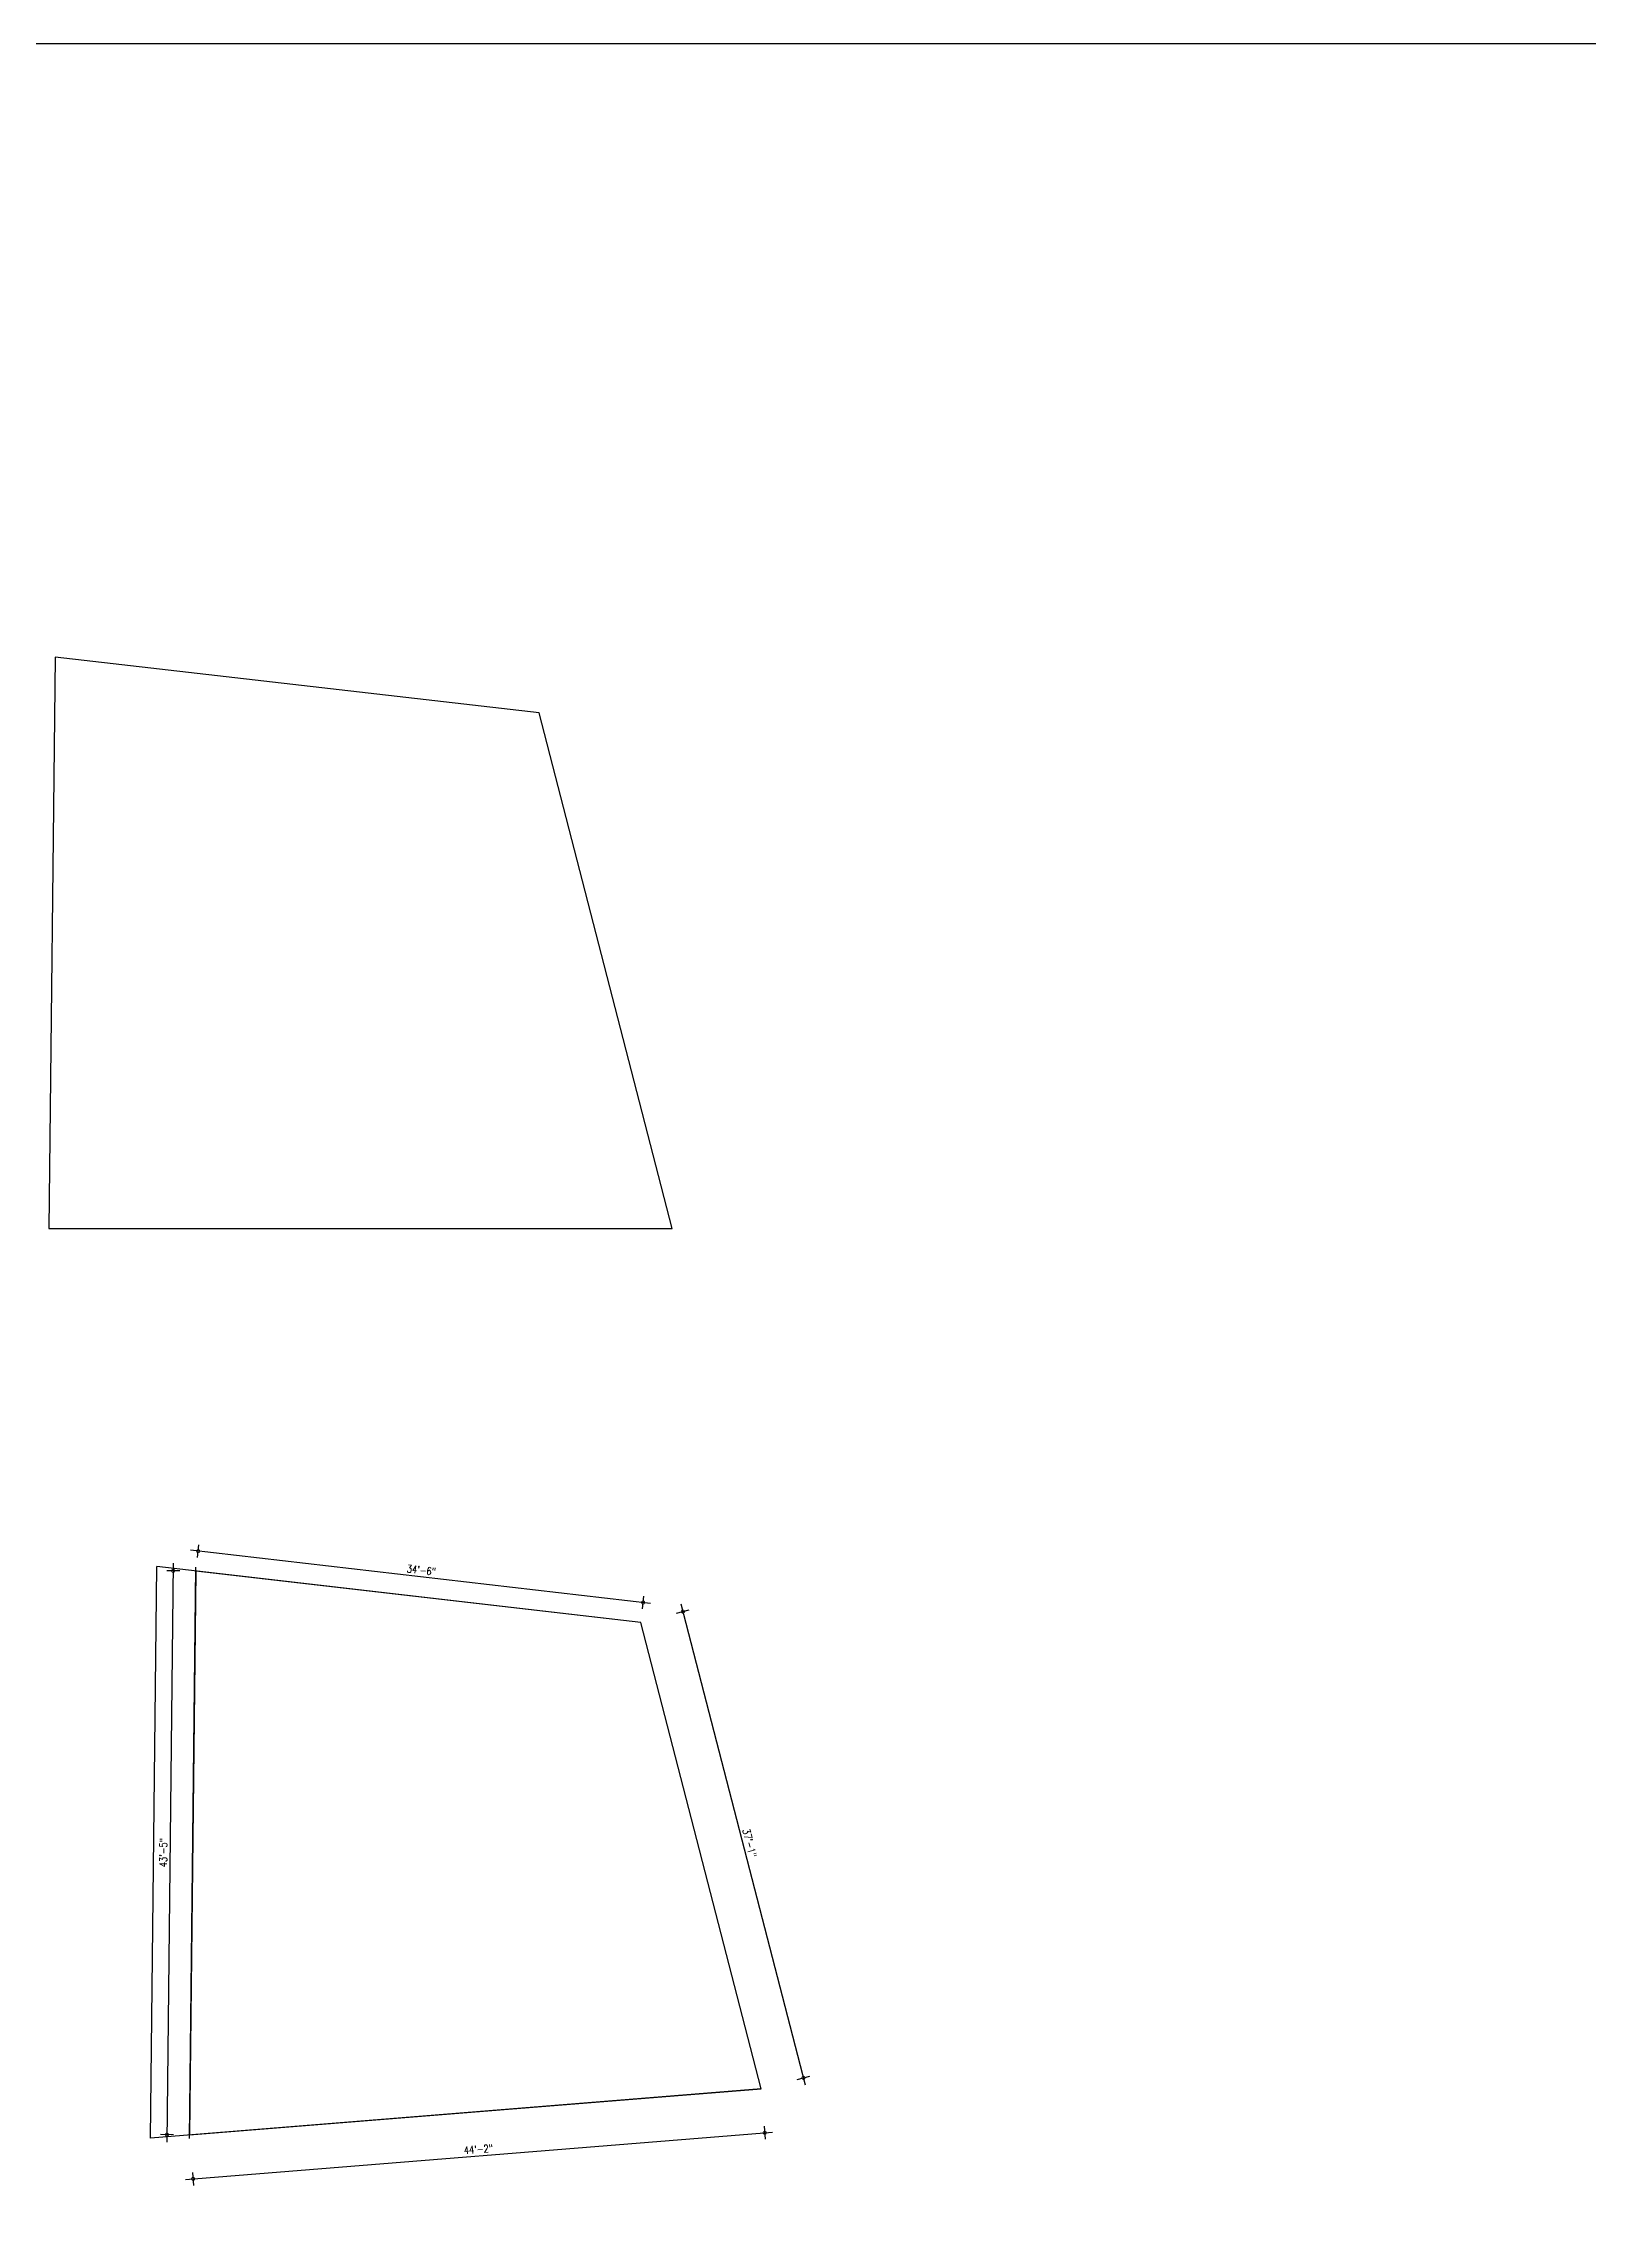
# Model space of a CAD drawing. Header units: inches. Extents: x 352731 to 371558, y -52658 to -39161.
# Drawn here: x 353850 to 355278, y -46365 to -44350 of the extents above; entities that cross this region are included whole.
import ezdxf

# ---------------------------------------------------------------- set-up
doc = ezdxf.new("R2010")
doc.units = ezdxf.units.IN
doc.header["$LTSCALE"] = 2
doc.header["$MEASUREMENT"] = 0
doc.header["$PDMODE"] = 34
doc.layers.get('0').update_dxf_attribs({"linetype": 'CONTINUOUS'})
doc.layers.get('DEFPOINTS').update_dxf_attribs({"color": 141, "linetype": 'CONTINUOUS'})
doc.styles.add('ROMANS', font='Romans.shx', dxfattribs={"width": 0.8})
doc.dimstyles.new('8 SCALE', dxfattribs={"dimscale": 0, "dimtxt": 7, "dimasz": 6, "dimexe": 6, "dimexo": 2, "dimgap": 2, "dimtad": 1, "dimdec": 0, "dimzin": 0, "dimdsep": 46, "dimlunit": 4, "dimtxsty": 'ROMANS', "dimblk": 'DOTSMALL', "dimcen": 0, "dimdle": 7, "dimclrd": 8, "dimclre": 8, "dimclrt": 3, "dimadec": 0, "dimazin": 0, "dimtfac": 1, "dimtdec": 0, "dimtofl": 0, "dimtmove": 2, "dimatfit": 3, "dimfxl": 6, "dimfxlon": 1, "dimtolj": 1, "dimtzin": 0, "dimarcsym": 0})

# ---------------------------------------------------------------- blocks, each defined once
blk = doc.blocks.new('_DOTSMALL')
at = {"color": 0, "linetype": 'ByBlock', "const_width": 0.5}
blk.add_lwpolyline([(-0.0625, 0, 1), (0.0625, 0, 1)], format="xyb", close=True, dxfattribs=at)
blk = doc.blocks.new('*D505')
at = {"color": 8, "lineweight": -2, "ltscale": 0.5, "transparency": 16777216}
for p, q in [((354516.3, -46274.1), (354517.3, -46286.1)), ((353981.6, -46323.3), (354523.8, -46279.6)), ((353988.1, -46316.7), (353989.1, -46328.7))]:
    blk.add_line(p, q, dxfattribs=at)
at = {"layer": 'DEFPOINTS', "color": 0, "ltscale": 0.5, "transparency": 16777216}
for p in [(354513.5, -46239.5), (353985.3, -46282.1), (354516.8, -46280.1)]:
    blk.add_point(p, dxfattribs=at)
at = {"color": 8, "lineweight": -2, "ltscale": 0.5, "transparency": 16777216, "xscale": 6, "yscale": 6, "zscale": 6}
for p, rotation in [((354516.8, -46280.1), 4.61093881385841), ((353988.6, -46322.7), 184.6109388138584)]:
    blk.add_blockref('_DOTSMALL', p, dxfattribs=dict(at, rotation=rotation))
at = {"color": 3, "ltscale": 0.5, "transparency": 16777216, "insert": (354252.2, -46295.3), "char_height": 7, "attachment_point": 5, "rotation": 4.6109, "style": 'ROMANS'}
blk.add_mtext('\\A1;44\'-2"', dxfattribs=at)
blk = doc.blocks.new('*D506')
at = {"color": 8, "lineweight": -2, "ltscale": 0.5, "transparency": 16777216}
for p, q in [((354435.4, -45800.1), (354447, -45797.1)), ((354554.3, -46236.2), (354439.5, -45791.8)), ((354546.7, -46230.9), (354558.3, -46227.9))]:
    blk.add_line(p, q, dxfattribs=at)
at = {"layer": 'DEFPOINTS', "color": 0, "ltscale": 0.5, "transparency": 16777216}
for p in [(354402.2, -45808.7), (354441.2, -45798.6), (354513.5, -46239.5)]:
    blk.add_point(p, dxfattribs=at)
at = {"color": 8, "lineweight": -2, "ltscale": 0.5, "transparency": 16777216, "xscale": 6, "yscale": 6, "zscale": 6}
for p, rotation in [((354441.2, -45798.6), 104.4821385853159), ((354552.5, -46229.4), 284.4821385853159)]:
    blk.add_blockref('_DOTSMALL', p, dxfattribs=dict(at, rotation=rotation))
at = {"color": 3, "ltscale": 0.5, "transparency": 16777216, "insert": (354502.8, -46012.5), "char_height": 7, "attachment_point": 5, "rotation": 284.4821, "style": 'ROMANS'}
blk.add_mtext('\\A1;37\'-1"', dxfattribs=at)
blk = doc.blocks.new('*D507')
at = {"color": 8, "lineweight": -2, "ltscale": 0.5, "transparency": 16777216}
for p, q in [((354411.3, -45791.1), (353986.3, -45742)), ((353992.6, -45748.8), (353994, -45736.9)), ((354403.7, -45796.2), (354405.1, -45784.3))]:
    blk.add_line(p, q, dxfattribs=at)
at = {"layer": 'DEFPOINTS', "color": 0, "ltscale": 0.5, "transparency": 16777216}
for p in [(353993.3, -45742.8), (353991.2, -45761.2), (354402.2, -45808.7)]:
    blk.add_point(p, dxfattribs=at)
at = {"color": 8, "lineweight": -2, "ltscale": 0.5, "transparency": 16777216, "xscale": 6, "yscale": 6, "zscale": 6}
for p, rotation in [((353993.3, -45742.8), 173.4156412186381), ((354404.4, -45790.3), 353.4156412186381)]:
    blk.add_blockref('_DOTSMALL', p, dxfattribs=dict(at, rotation=rotation))
at = {"color": 3, "ltscale": 0.5, "transparency": 16777216, "insert": (354199.5, -45760.4), "char_height": 7, "attachment_point": 5, "rotation": 353.4156, "style": 'ROMANS'}
blk.add_mtext('\\A1;34\'-6"', dxfattribs=at)
blk = doc.blocks.new('*D508')
at = {"color": 8, "lineweight": -2, "ltscale": 0.5, "transparency": 16777216}
for p, q in [((353976.2, -45761), (353964.2, -45760.9)), ((353970.3, -45754), (353964.3, -46288.9)), ((353970.4, -46281.9), (353958.4, -46281.8))]:
    blk.add_line(p, q, dxfattribs=at)
at = {"layer": 'DEFPOINTS', "color": 0, "ltscale": 0.5, "transparency": 16777216}
for p in [(353991.2, -45761.2), (353964.4, -46281.9), (353985.3, -46282.1)]:
    blk.add_point(p, dxfattribs=at)
at = {"color": 8, "lineweight": -2, "ltscale": 0.5, "transparency": 16777216, "xscale": 6, "yscale": 6, "zscale": 6}
for p, rotation in [((353970.2, -45761), 89.35652801204442), ((353964.4, -46281.9), 269.3565280120444)]:
    blk.add_blockref('_DOTSMALL', p, dxfattribs=dict(at, rotation=rotation))
at = {"color": 3, "ltscale": 0.5, "transparency": 16777216, "insert": (353961.1, -46021.4), "char_height": 7, "attachment_point": 5, "rotation": 89.3565, "style": 'ROMANS'}
blk.add_mtext('\\A1;43\'-5"', dxfattribs=at)

msp = doc.modelspace()

# ---------------------------------------------------------------- linework, layer by layer
at = {"ltscale": 0.5}
for p, q in [((353949.3, -46285), (353955.2, -45757.1)), ((354402.2, -45808.7), (353955.2, -45757.1)), ((353985.3, -46285.4), (353991.2, -45757.5)), ((354513.5, -46239.5), (354402.2, -45808.7)), ((354513.5, -46239.5), (353949.3, -46285))]:
    msp.add_line(p, q, dxfattribs=at)
for points in [[(352730.7, -44350.1), (357859.7, -44350.1), (357859.7, -47953.9), (352730.7, -47953.9)], [(354308.3, -44968.4), (353861.3, -44916.8), (353855.3, -45444.8), (354431.3, -45444.8)], [(354402.2, -45808.7), (353991.2, -45761.2), (353985.3, -46282.1), (354513.5, -46239.5)]]:
    msp.add_lwpolyline(points, close=True, dxfattribs=at)

# ---------------------------------------------------------------- dimensions: what is measured, and where the dimension line sits
for p1, p2, distance, picture, middle in [((354402.2, -45808.7), (353991.2, -45761.2), -18.5, '*D507', (354199.5, -45760.4)), ((353991.2, -45761.2), (353985.3, -46282.1), -20.9, '*D508', (353961.1, -46021.4)), ((354513.5, -46239.5), (354402.2, -45808.7), -40.3, '*D506', (354502.8, -46012.5)), ((353985.3, -46282.1), (354513.5, -46239.5), -40.7, '*D505', (354252.2, -46295.3))]:
    dim = msp.add_aligned_dim(p1=p1, p2=p2, distance=distance, dimstyle='8 SCALE', override={"dimscale": 1}, dxfattribs=at)
    dim.commit()
    dim.dimension.update_dxf_attribs({"geometry": picture, "text_midpoint": middle})

doc.saveas('drawing.dxf')
